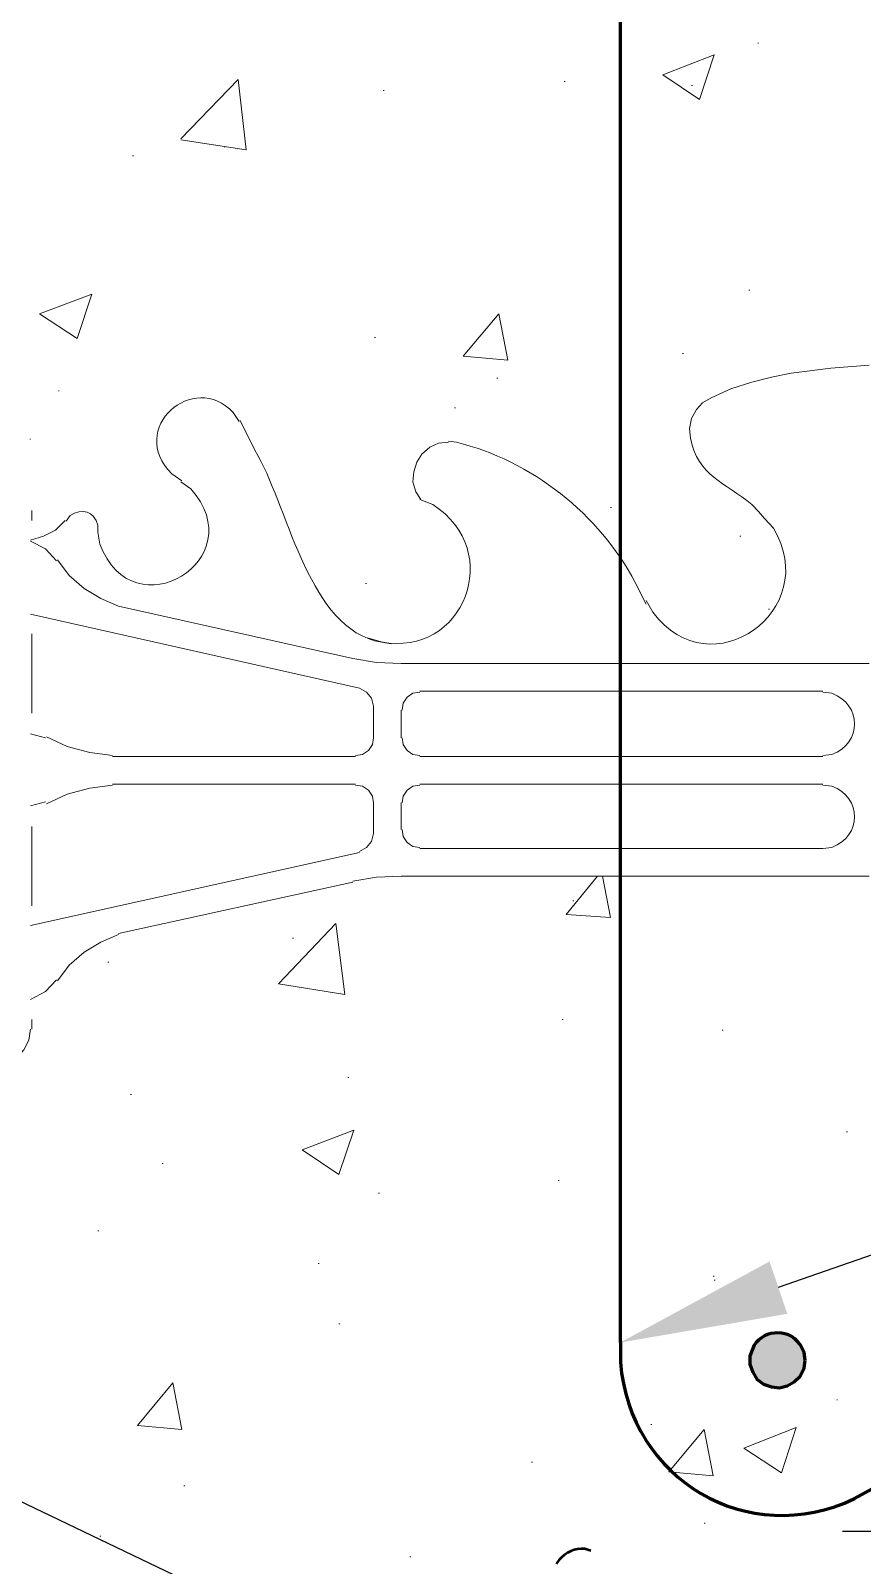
# Model space of a CAD drawing. Header units: millimetres. Extents: x 14 to 201, y 16 to 268.
# Drawn here: x 90.34 to 108.16, y 197.86 to 230.73 of the extents above; entities that cross this region are included whole.
import ezdxf

# ---------------------------------------------------------------- set-up
doc = ezdxf.new("R2010")
doc.units = ezdxf.units.MM
doc.header["$MEASUREMENT"] = 0
doc.layers.get('0').update_dxf_attribs({"linetype": 'CONTINUOUS'})

msp = doc.modelspace()

# ---------------------------------------------------------------- hatches: boundary and pattern name
at = {"true_color": 0x000007}
for points in [[(106.553, 203.242), (102.976, 202.628), (106.172, 204.364)], [(106.278, 202.84), (106.489, 202.819), (106.172, 202.819)], [(106.278, 202.84), (106.384, 202.84), (106.489, 202.819)], [(105.833, 202.565), (106.892, 202.459), (105.77, 202.459)], [(105.897, 202.65), (106.849, 202.565), (105.833, 202.565)], [(105.833, 202.565), (106.849, 202.565), (106.892, 202.459)], [(105.981, 202.713), (106.765, 202.65), (105.897, 202.65)], [(105.897, 202.65), (106.765, 202.65), (106.849, 202.565)], [(106.066, 202.777), (106.701, 202.713), (105.981, 202.713)], [(105.981, 202.713), (106.701, 202.713), (106.765, 202.65)], [(106.172, 202.819), (106.595, 202.777), (106.066, 202.777)], [(106.066, 202.777), (106.595, 202.777), (106.701, 202.713)], [(106.172, 202.819), (106.489, 202.819), (106.595, 202.777)], [(105.749, 202.353), (106.934, 202.247), (105.728, 202.247)], [(105.728, 202.247), (106.913, 202.142), (105.749, 202.142)], [(105.728, 202.247), (106.934, 202.247), (106.913, 202.142)], [(105.77, 202.459), (106.913, 202.353), (105.749, 202.353)], [(105.749, 202.353), (106.913, 202.353), (106.934, 202.247)], [(105.77, 202.459), (106.892, 202.459), (106.913, 202.353)], [(105.749, 202.142), (106.892, 202.036), (105.77, 202.036)], [(105.749, 202.142), (106.913, 202.142), (106.892, 202.036)], [(105.77, 202.036), (106.849, 201.93), (105.833, 201.93)], [(105.77, 202.036), (106.892, 202.036), (106.849, 201.93)], [(105.833, 201.93), (106.765, 201.845), (105.897, 201.845)], [(105.833, 201.93), (106.849, 201.93), (106.765, 201.845)], [(105.897, 201.845), (106.701, 201.761), (105.981, 201.761)], [(105.897, 201.845), (106.765, 201.845), (106.701, 201.761)], [(105.981, 201.761), (106.595, 201.718), (106.066, 201.718)], [(105.981, 201.761), (106.701, 201.761), (106.595, 201.718)], [(106.066, 201.718), (106.489, 201.676), (106.172, 201.676)], [(106.066, 201.718), (106.595, 201.718), (106.489, 201.676)], [(106.172, 201.676), (106.384, 201.655), (106.278, 201.655)], [(106.172, 201.676), (106.489, 201.676), (106.384, 201.655)]]:
    msp.add_hatch(color=0, dxfattribs=at).paths.add_polyline_path(points)

# ---------------------------------------------------------------- linework, layer by layer
at = {"color": 0, "linetype": 'Continuous', "lineweight": 60, "true_color": 0x000007}
for p, q in [((102.976, 202.628), (102.976, 245.068)), ((102.976, 202.65), (102.976, 202.205)), ((107.992, 199.284), (108.373, 199.496))]:
    msp.add_line(p, q, dxfattribs=at)
at = {"color": 0, "linetype": 'Continuous', "lineweight": 15, "true_color": 0x656565}
for p, q in [((105.918, 230.463), (105.939, 230.463)), ((103.886, 229.785), (104.987, 230.209)), ((104.669, 229.256), (104.987, 230.209)), ((103.886, 229.785), (104.669, 229.256)), ((93.557, 228.41), (94.784, 229.68)), ((94.954, 228.177), (94.784, 229.68)), ((97.896, 229.447), (97.917, 229.447)), ((101.769, 229.637), (101.791, 229.637)), ((104.5, 229.553), (104.521, 229.553)), ((93.557, 228.388), (94.954, 228.177)), ((94.488, 228.24), (94.509, 228.24)), ((92.52, 228.05), (92.541, 228.05)), ((90.53, 224.663), (91.652, 225.086)), ((105.728, 225.171), (105.749, 225.171)), ((99.61, 223.753), (100.372, 224.663)), ((97.705, 224.155), (97.727, 224.155)), ((104.309, 223.816), (104.331, 223.816)), ((100.33, 223.287), (100.351, 223.287)), ((90.932, 223.012), (90.953, 223.012)), ((99.42, 222.652), (99.441, 222.652)), ((90.318, 221.975), (90.339, 221.975)), ((102.764, 220.514), (102.785, 220.514)), ((105.537, 219.9), (105.558, 219.9)), ((97.515, 218.884), (97.536, 218.884)), ((106.151, 218.334), (106.172, 218.334)), ((101.812, 211.794), (102.489, 212.619)), ((102.764, 211.73), (102.595, 212.619)), ((101.96, 212.09), (101.981, 212.09)), ((101.812, 211.794), (102.764, 211.73)), ((95.652, 210.312), (96.88, 211.603)), ((97.07, 210.079), (96.88, 211.603)), ((95.948, 211.286), (95.97, 211.286)), ((91.99, 210.778), (92.011, 210.778)), ((95.652, 210.312), (97.07, 210.079)), ((101.727, 209.55), (101.748, 209.55)), ((105.156, 209.317), (105.177, 209.317)), ((97.134, 208.301), (97.155, 208.301)), ((92.477, 207.941), (92.498, 207.941)), ((96.16, 206.756), (97.261, 207.179)), ((96.943, 206.227), (97.261, 207.179)), ((107.823, 207.137), (107.844, 207.137)), ((93.154, 206.46), (93.176, 206.46)), ((96.16, 206.756), (96.943, 206.227)), ((97.79, 205.825), (97.811, 205.825)), ((101.642, 206.1), (101.663, 206.1)), ((91.779, 205.02), (91.8, 205.02)), ((96.499, 204.322), (96.52, 204.322)), ((104.965, 204.047), (104.987, 204.047)), ((104.987, 203.962), (105.008, 203.962)), ((96.943, 203.031), (96.964, 203.031)), ((92.625, 200.851), (93.387, 201.761)), ((93.578, 200.766), (93.387, 201.761)), ((107.611, 201.401), (107.632, 201.401)), ((92.625, 200.851), (93.578, 200.766)), ((103.632, 200.872), (103.653, 200.872)), ((104.013, 199.856), (104.775, 200.766)), ((104.965, 199.771), (104.775, 200.766)), ((105.622, 200.364), (106.743, 200.808)), ((106.426, 199.835), (106.743, 200.808)), ((105.622, 200.364), (106.426, 199.835)), ((101.071, 200.067), (101.092, 200.067)), ((93.62, 199.559), (93.641, 199.559)), ((104.013, 199.856), (104.965, 199.771)), ((104.775, 198.755), (104.796, 198.755)), ((91.821, 198.48), (91.842, 198.48)), ((98.467, 198.035), (98.488, 198.035))]:
    msp.add_line(p, q, dxfattribs=at)
at = {"color": 0, "linetype": 'Continuous', "lineweight": 15, "true_color": 0x000007}
for p, q in [((94.806, 222.356), (94.679, 222.546)), ((94.827, 222.377), (95.144, 221.742)), ((99.293, 221.932), (99.462, 221.911)), ((93.366, 221.234), (93.578, 221.086)), ((93.768, 220.916), (93.557, 221.065)), ((98.954, 220.578), (98.679, 220.684)), ((90.361, 220.451), (90.361, 220.239)), ((91.186, 220.345), (91.101, 220.218)), ((106.257, 220.07), (106.066, 220.281)), ((91.779, 219.985), (91.779, 220.133)), ((91.779, 219.985), (91.821, 219.731)), ((103.293, 218.906), (103.526, 218.44)), ((97.24, 217.276), (92.223, 218.398)), ((103.526, 218.525), (103.674, 218.271)), ((97.388, 216.641), (90.339, 218.228)), ((90.361, 217.805), (90.361, 216.112)), ((97.557, 217.72), (97.853, 217.636)), ((97.705, 217.657), (98.065, 217.593)), ((98.277, 217.17), (105.135, 217.17)), ((108.31, 217.17), (98.277, 217.17)), ((98.679, 216.577), (107.315, 216.577)), ((107.506, 216.535), (107.315, 216.556)), ((97.684, 215.583), (97.684, 216.26)), ((98.277, 215.583), (98.277, 216.175)), ((98.277, 215.604), (98.277, 216.154)), ((90.657, 215.582), (90.339, 215.667)), ((97.303, 215.18), (92.096, 215.18)), ((98.679, 215.18), (107.315, 215.18)), ((107.315, 215.201), (107.506, 215.223)), ((97.303, 214.588), (92.096, 214.588)), ((98.679, 214.588), (107.315, 214.588)), ((107.506, 214.545), (107.315, 214.566)), ((90.339, 214.122), (90.657, 214.207)), ((97.684, 214.186), (97.684, 213.529)), ((90.361, 211.984), (90.361, 213.678)), ((97.388, 213.127), (90.339, 211.561)), ((98.679, 213.212), (107.315, 213.212)), ((107.315, 213.212), (107.506, 213.233)), ((97.24, 212.492), (92.223, 211.392)), ((98.277, 212.619), (105.135, 212.619)), ((108.31, 212.619), (98.277, 212.619)), ((90.361, 209.338), (90.361, 209.55))]:
    msp.add_line(p, q, dxfattribs=at)
at = {"color": 0, "linetype": 'Continuous', "lineweight": 25, "true_color": 0x000007}
msp.add_line((107.738, 198.586), (157.417, 198.586), dxfattribs=at)
at = {"color": 0, "linetype": 'Continuous', "lineweight": 53, "true_color": 0x000007}
for p, q in [((101.663, 197.972), (101.6, 197.887)), ((102.341, 198.162), (102.214, 198.205))]:
    msp.add_line(p, q, dxfattribs=at)
at = {"color": 0, "linetype": 'Continuous', "lineweight": 15, "true_color": 0x656565}
for points in [[(90.53, 224.663), (91.334, 224.134), (91.652, 225.086)], [(99.61, 223.753), (100.563, 223.668), (100.372, 224.663)]]:
    msp.add_lwpolyline(points, dxfattribs=at)
at = {"color": 0, "linetype": 'Continuous', "lineweight": 15, "true_color": 0x000007}
for points in [[(104.479, 221.996), (104.457, 222.208), (104.5, 222.419), (104.606, 222.61), (104.733, 222.758), (104.923, 222.864), (105.346, 223.054), (105.791, 223.202), (106.214, 223.308), (106.638, 223.393), (107.484, 223.499), (108.31, 223.562)], [(99.293, 221.911), (99.081, 221.89), (98.891, 221.806), (98.721, 221.657), (98.615, 221.488), (98.552, 221.276), (98.531, 221.065), (98.594, 220.853), (98.7, 220.684)], [(106.066, 220.281), (105.939, 220.43), (105.791, 220.578)], [(90.339, 219.816), (90.615, 219.9), (90.869, 220.027), (91.08, 220.239)], [(90.89, 219.371), (90.657, 219.625), (90.339, 219.795)], [(90.911, 219.392), (91.165, 219.054), (91.482, 218.779), (91.842, 218.567), (92.223, 218.398)], [(97.24, 217.276), (97.748, 217.191), (98.277, 217.17)], [(97.684, 216.26), (97.642, 216.429), (97.536, 216.556), (97.388, 216.641)], [(98.679, 216.556), (98.531, 216.535), (98.404, 216.45), (98.319, 216.323), (98.298, 216.175)], [(90.678, 215.604), (91.122, 215.392), (91.609, 215.265), (92.096, 215.201)], [(97.303, 215.202), (97.451, 215.223), (97.578, 215.307), (97.663, 215.434), (97.684, 215.583)], [(98.298, 215.582), (98.319, 215.434), (98.404, 215.307), (98.531, 215.223), (98.679, 215.201)], [(92.096, 214.567), (91.609, 214.503), (91.122, 214.376), (90.678, 214.164)], [(97.684, 214.186), (97.663, 214.334), (97.578, 214.461), (97.451, 214.545), (97.303, 214.567)], [(98.679, 214.566), (98.531, 214.545), (98.404, 214.461), (98.319, 214.334), (98.298, 214.185)], [(98.277, 214.164), (98.277, 213.614), (98.277, 214.186)], [(97.388, 213.148), (97.536, 213.233), (97.642, 213.36), (97.684, 213.529)], [(98.298, 213.614), (98.319, 213.466), (98.404, 213.339), (98.531, 213.254), (98.679, 213.233)], [(98.277, 212.619), (97.748, 212.598), (97.24, 212.513)], [(92.223, 211.37), (91.842, 211.201), (91.482, 210.989), (91.165, 210.714), (90.911, 210.376)], [(90.339, 209.973), (90.657, 210.143), (90.89, 210.397)], [(89.81, 208.597), (90.022, 208.703), (90.191, 208.894), (90.297, 209.105), (90.339, 209.338)]]:
    msp.add_lwpolyline(points, dxfattribs=at)
at = {"color": 0, "linetype": 'Continuous', "lineweight": 25, "true_color": 0x000007}
for points in [[(106.362, 203.814), (163.788, 223.753), (187.473, 223.753)], [(94.276, 197.231), (67.119, 210.249), (61.616, 210.249)]]:
    msp.add_lwpolyline(points, dxfattribs=at)
at = {"color": 0, "linetype": 'Continuous', "lineweight": 60, "true_color": 0x000007}
for points in [[(105.812, 202.501), (105.749, 202.332), (105.749, 202.163), (105.812, 201.993), (105.897, 201.845), (106.045, 201.739), (106.214, 201.676), (106.384, 201.655), (106.553, 201.697), (106.701, 201.782), (106.828, 201.909), (106.913, 202.078), (106.934, 202.247)], [(106.934, 202.247), (106.913, 202.417), (106.828, 202.586)]]:
    msp.add_lwpolyline(points, dxfattribs=at)
at = {"color": 0, "linetype": 'Continuous', "lineweight": 15, "true_color": 0x000007}
for points in [[(94.679, 222.546), (93.847, 223.466), (92.383, 222.202), (93.366, 221.234)], [(99.462, 221.911), (101.057, 221.529), (102.535, 220.364), (103.293, 218.906)], [(105.791, 220.578), (105.221, 221.056), (104.639, 221.181), (104.479, 221.996)], [(95.144, 221.742), (95.852, 220.568), (96.229, 218.101), (97.705, 217.657)], [(91.821, 219.731), (92.533, 217.825), (95.131, 219.406), (93.768, 220.916)], [(97.853, 217.636), (99.607, 217.289), (100.522, 219.582), (98.954, 220.578)], [(91.779, 220.133), (91.701, 220.439), (91.436, 220.508), (91.186, 220.345)], [(103.674, 218.271), (104.91, 216.6), (107.317, 218.31), (106.257, 220.07)], [(107.506, 215.223), (108.16, 215.471), (108.16, 216.287), (107.506, 216.535)], [(107.506, 213.233), (108.16, 213.481), (108.16, 214.297), (107.506, 214.545)]]:
    msp.add_open_spline(points, degree=3, dxfattribs=at)
at = {"color": 0, "linetype": 'Continuous', "lineweight": 60, "true_color": 0x000007}
for points in [[(106.828, 202.586), (106.558, 202.97), (105.965, 202.885), (105.812, 202.501)], [(102.976, 202.205), (103.173, 199.698), (105.712, 198.193), (107.992, 199.284)]]:
    msp.add_open_spline(points, degree=3, dxfattribs=at)
at = {"color": 0, "linetype": 'Continuous', "lineweight": 53, "true_color": 0x000007}
msp.add_open_spline([(102.214, 198.205), (102.001, 198.238), (101.803, 198.122), (101.663, 197.972)], degree=3, dxfattribs=at)

doc.saveas('drawing.dxf')
